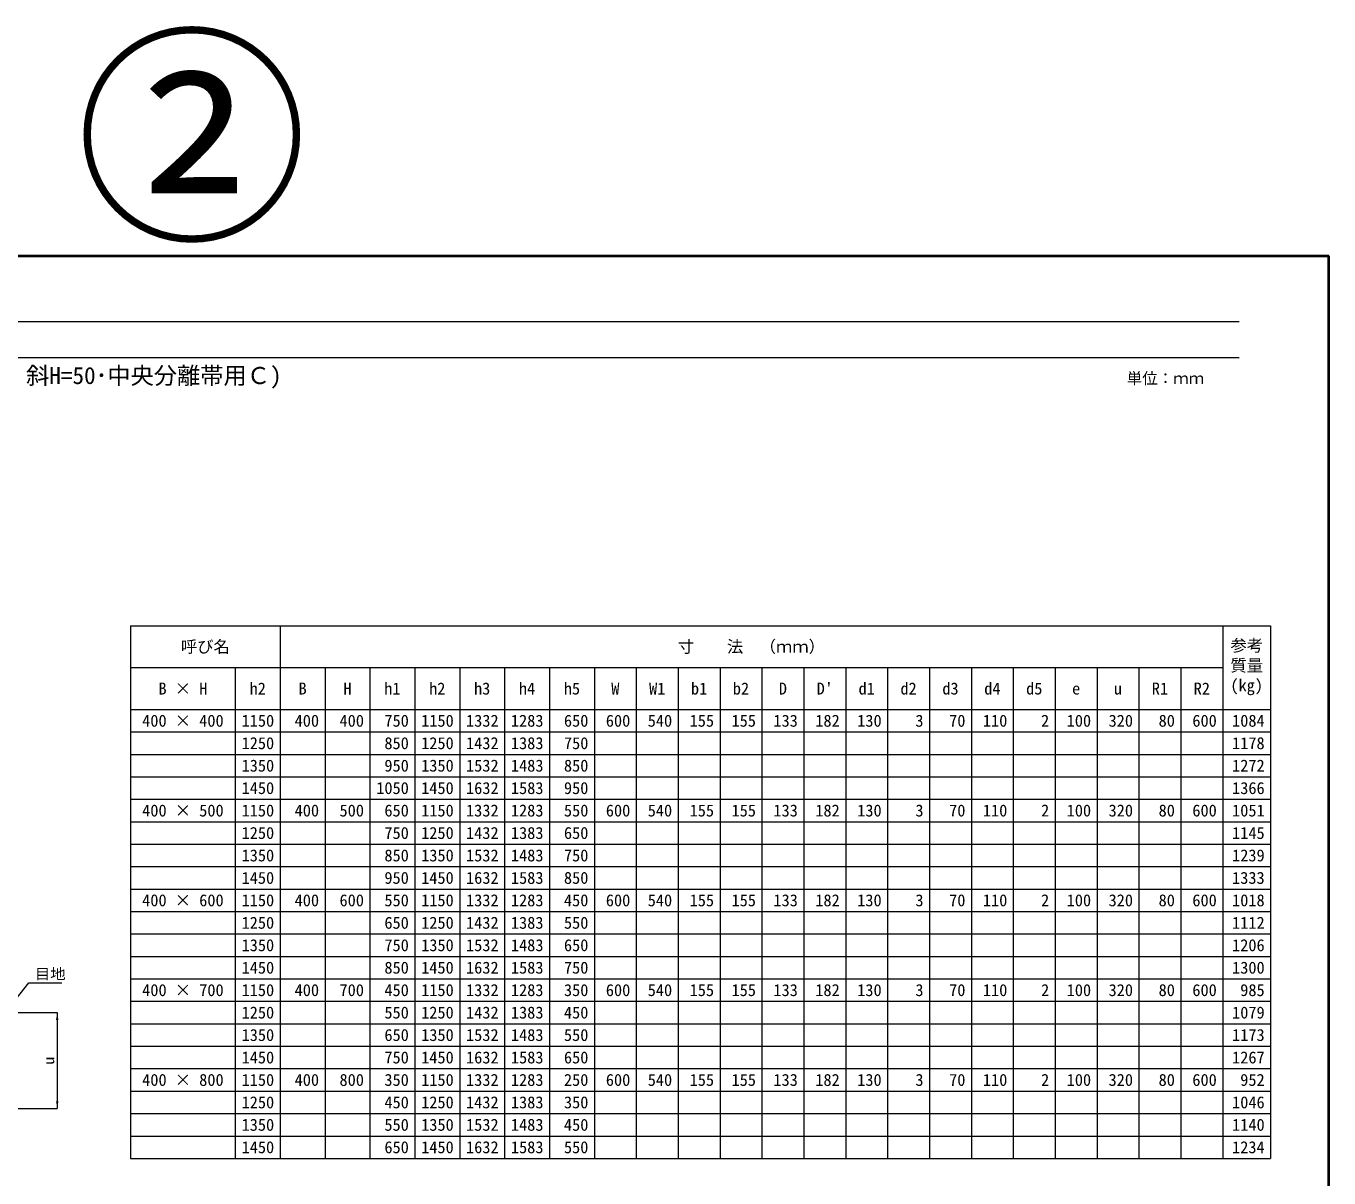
# Model space of a CAD drawing. Units: millimetres at full size, sheet at 1:20; details may follow other scales. Extents: x 64173 to 81200, y -133840 to -120349.
# Drawn here: x 76647 to 81000, y -124198 to -120349 of the extents above; entities that cross this region are included whole.
import ezdxf
from ezdxf.enums import TextEntityAlignment as Align

# ---------------------------------------------------------------- set-up
doc = ezdxf.new("R2010")
doc.units = ezdxf.units.MM
doc.header["$LTSCALE"] = 20
for name, color, linetype, lineweight in [('Defpoints_2', 8, 'Continuous', 0), ('図枠', 7, 'Continuous', 5), ('寸法線', 7, 'Continuous', 13), ('寸法表', 7, 'Continuous', 13), ('引出線', 4, 'Continuous', 13), ('補助線', 8, 'Continuous', 13)]:
    doc.layers.add(name, color=color, linetype=linetype, lineweight=lineweight)
doc.styles.add('ＭＳ ゴシック', font='')
doc.styles.add('ＭＳ 明朝', font='')
doc.styles.get('ＭＳ ゴシック').set_extended_font_data('MS Gothic')
doc.styles.get('ＭＳ 明朝').set_extended_font_data('MS Mincho')

# ---------------------------------------------------------------- blocks, each defined once
blk = doc.blocks.new('filled_arrow')
at = {"color": 0, "linetype": 'Continuous', "lineweight": -2}
blk.add_solid([(7.5, 1.25), (0, 0), (7.5, -1.25)], dxfattribs=at)

msp = doc.modelspace()

# ---------------------------------------------------------------- linework, layer by layer
at = {"layer": 'Defpoints_2'}
for p, q in [((76995.74, -122707.7), (77345.74, -122707.7)), ((77495.74, -122707.7), (77795.74, -122707.7)), ((78545.74, -122707.7), (80645.74, -122707.7)), ((76995.74, -122782.7), (77345.74, -122782.7)), ((77495.74, -122782.7), (77795.74, -122782.7)), ((78545.74, -122782.7), (80645.74, -122782.7)), ((76995.74, -122857.7), (77345.74, -122857.7)), ((77495.74, -122857.7), (77795.74, -122857.7)), ((78545.74, -122857.7), (80645.74, -122857.7)), ((76995.74, -123007.7), (77345.74, -123007.7)), ((77495.74, -123007.7), (77795.74, -123007.7)), ((78545.74, -123007.7), (80645.74, -123007.7)), ((76995.74, -123082.7), (77345.74, -123082.7)), ((77495.74, -123082.7), (77795.74, -123082.7)), ((78545.74, -123082.7), (80645.74, -123082.7)), ((76995.74, -123157.7), (77345.74, -123157.7)), ((77495.74, -123157.7), (77795.74, -123157.7)), ((78545.74, -123157.7), (80645.74, -123157.7)), ((76995.74, -123307.7), (77345.74, -123307.7)), ((77495.74, -123307.7), (77795.74, -123307.7)), ((78545.74, -123307.7), (80645.74, -123307.7)), ((76995.74, -123382.7), (77345.74, -123382.7)), ((77495.74, -123382.7), (77795.74, -123382.7)), ((78545.74, -123382.7), (80645.74, -123382.7)), ((76995.74, -123457.7), (77345.74, -123457.7)), ((77495.74, -123457.7), (77795.74, -123457.7)), ((78545.74, -123457.7), (80645.74, -123457.7)), ((76995.74, -123607.7), (77345.74, -123607.7)), ((77495.74, -123607.7), (77795.74, -123607.7)), ((78545.74, -123607.7), (80645.74, -123607.7)), ((76995.74, -123682.7), (77345.74, -123682.7)), ((77495.74, -123682.7), (77795.74, -123682.7)), ((78545.74, -123682.7), (80645.74, -123682.7)), ((76995.74, -123757.7), (77345.74, -123757.7)), ((77495.74, -123757.7), (77795.74, -123757.7)), ((78545.74, -123757.7), (80645.74, -123757.7)), ((76995.74, -123907.7), (77345.74, -123907.7)), ((77495.74, -123907.7), (77795.74, -123907.7)), ((78545.74, -123907.7), (80645.74, -123907.7)), ((76995.74, -123982.7), (77345.74, -123982.7)), ((77495.74, -123982.7), (77795.74, -123982.7)), ((78545.74, -123982.7), (80645.74, -123982.7)), ((76995.74, -124057.7), (77345.74, -124057.7)), ((77495.74, -124057.7), (77795.74, -124057.7)), ((78545.74, -124057.7), (80645.74, -124057.7))]:
    msp.add_line(p, q, dxfattribs=at)
at = {"layer": '図枠', "lineweight": 40}
for p in [(73200.5, -121116.92), (81000.5, -126656.92)]:
    msp.add_line(p, (81000.5, -121116.92), dxfattribs=at)
at = {"layer": '図枠', "lineweight": 13}
for p, q in [((73500.5, -121336.92), (80700.5, -121336.92)), ((73500.5, -121456.92), (80700.5, -121456.92))]:
    msp.add_line(p, q, dxfattribs=at)
at = {"layer": '寸法線'}
for p, q in [((76596.71, -123645.61), (76750.77, -123645.61)), ((76750.77, -123645.61), (76750.77, -123965.61)), ((76601.21, -123965.61), (76750.77, -123965.61))]:
    msp.add_line(p, q, dxfattribs=at)
at = {"layer": '寸法表'}
for p, q in [((76995.74, -122352.7), (80805.74, -122352.7)), ((76995.74, -122352.7), (76995.74, -124132.7)), ((77495.74, -122352.7), (77495.74, -124132.7)), ((80645.74, -122352.7), (80645.74, -124132.7)), ((80805.74, -122352.7), (80805.74, -124132.7)), ((76995.74, -122492.7), (80645.74, -122492.7)), ((77345.74, -122492.7), (77345.74, -124132.7)), ((77645.74, -122492.7), (77645.74, -124132.7)), ((77795.74, -122492.7), (77795.74, -124132.7)), ((77945.74, -122492.7), (77945.74, -124132.7)), ((78095.74, -122492.7), (78095.74, -124132.7)), ((78245.74, -122492.7), (78245.74, -124132.7)), ((78395.74, -122492.7), (78395.74, -124132.7)), ((78545.74, -122492.7), (78545.74, -124132.7)), ((78685.74, -122492.7), (78685.74, -124132.7)), ((78825.74, -122492.7), (78825.74, -124132.7)), ((78965.74, -122492.7), (78965.74, -124132.7)), ((79105.74, -122492.7), (79105.74, -124132.7)), ((79245.74, -122492.7), (79245.74, -124132.7)), ((79385.74, -122492.7), (79385.74, -124132.7)), ((79525.74, -122492.7), (79525.74, -124132.7)), ((79665.74, -122492.7), (79665.74, -124132.7)), ((79805.74, -122492.7), (79805.74, -124132.7)), ((79945.74, -122492.7), (79945.74, -124132.7)), ((80085.74, -122492.7), (80085.74, -124132.7)), ((80225.74, -122492.7), (80225.74, -124132.7)), ((80365.74, -122492.7), (80365.74, -124132.7)), ((80505.74, -122492.7), (80505.74, -124132.7)), ((76995.74, -122632.7), (80805.74, -122632.7)), ((77345.74, -122707.7), (77495.74, -122707.7)), ((77795.74, -122707.7), (78545.74, -122707.7)), ((80645.74, -122707.7), (80805.74, -122707.7)), ((77345.74, -122782.7), (77495.74, -122782.7)), ((77795.74, -122782.7), (78545.74, -122782.7)), ((80645.74, -122782.7), (80805.74, -122782.7)), ((77345.74, -122857.7), (77495.74, -122857.7)), ((77795.74, -122857.7), (78545.74, -122857.7)), ((80645.74, -122857.7), (80805.74, -122857.7)), ((76995.74, -122932.7), (80805.74, -122932.7)), ((77345.74, -123007.7), (77495.74, -123007.7)), ((77795.74, -123007.7), (78545.74, -123007.7)), ((80645.74, -123007.7), (80805.74, -123007.7)), ((77345.74, -123082.7), (77495.74, -123082.7)), ((77795.74, -123082.7), (78545.74, -123082.7)), ((80645.74, -123082.7), (80805.74, -123082.7)), ((77345.74, -123157.7), (77495.74, -123157.7)), ((77795.74, -123157.7), (78545.74, -123157.7)), ((80645.74, -123157.7), (80805.74, -123157.7)), ((76995.74, -123232.7), (80805.74, -123232.7)), ((77345.74, -123307.7), (77495.74, -123307.7)), ((77795.74, -123307.7), (78545.74, -123307.7)), ((80645.74, -123307.7), (80805.74, -123307.7)), ((77345.74, -123382.7), (77495.74, -123382.7)), ((77795.74, -123382.7), (78545.74, -123382.7)), ((80645.74, -123382.7), (80805.74, -123382.7)), ((77345.74, -123457.7), (77495.74, -123457.7)), ((77795.74, -123457.7), (78545.74, -123457.7)), ((80645.74, -123457.7), (80805.74, -123457.7)), ((76995.74, -123532.7), (80805.74, -123532.7)), ((77345.74, -123607.7), (77495.74, -123607.7)), ((77795.74, -123607.7), (78545.74, -123607.7)), ((80645.74, -123607.7), (80805.74, -123607.7)), ((77345.74, -123682.7), (77495.74, -123682.7)), ((77795.74, -123682.7), (78545.74, -123682.7)), ((80645.74, -123682.7), (80805.74, -123682.7)), ((77345.74, -123757.7), (77495.74, -123757.7)), ((77795.74, -123757.7), (78545.74, -123757.7)), ((80645.74, -123757.7), (80805.74, -123757.7)), ((76995.74, -123832.7), (80805.74, -123832.7)), ((77345.74, -123907.7), (77495.74, -123907.7)), ((77795.74, -123907.7), (78545.74, -123907.7)), ((80645.74, -123907.7), (80805.74, -123907.7)), ((77345.74, -123982.7), (77495.74, -123982.7)), ((77795.74, -123982.7), (78545.74, -123982.7)), ((80645.74, -123982.7), (80805.74, -123982.7)), ((77345.74, -124057.7), (77495.74, -124057.7)), ((77795.74, -124057.7), (78545.74, -124057.7)), ((80645.74, -124057.7), (80805.74, -124057.7)), ((76995.74, -124132.7), (80805.74, -124132.7))]:
    msp.add_line(p, q, dxfattribs=at)
at = {"layer": '引出線'}
msp.add_lwpolyline([(76581.52, -123640.23), (76655.73, -123546.41), (76766.65, -123546.41)], dxfattribs=at)

# ---------------------------------------------------------------- block references
at = {"layer": '寸法線', "xscale": 3.2, "yscale": 3.2}
for p, rotation in [((76750.77, -123645.61), 270), ((76750.77, -123965.61), 90)]:
    msp.add_blockref('filled_arrow', p, dxfattribs=dict(at, rotation=rotation))

# ---------------------------------------------------------------- texts
at = {"layer": '図枠', "style": 'ＭＳ ゴシック'}
msp.add_text('（対応上部桝 セミフラットⅢ型・セミフラット乗り入れⅢ型 H=50･セミフラットＢⅢ型\u3000斜H=50･中央分離帯用Ｃ)', height=56.96, dxfattribs=at).set_placement((73500.5, -121516.92), align=Align.MIDDLE_LEFT)
msp.add_text('単位：ｍｍ', height=37.98, dxfattribs=at).set_placement((80454.23, -121526.25), align=Align.MIDDLE_CENTER)
at = {"layer": '寸法線', "style": 'ＭＳ 明朝', "width": 1.05}
msp.add_text('u', height=36.03, rotation=90, dxfattribs=at).set_placement((76722.77, -123805.61), align=Align.MIDDLE_CENTER)
at = {"layer": '寸法表', "style": 'ＭＳ 明朝'}
for s, p in [('呼び名', (77245.74, -122422.7)), ('寸\u3000\u3000法\u3000（ｍｍ）', (79070.74, -122422.7)), ('B × H', (77170.74, -122562.7)), ('h2', (77420.74, -122562.7)), ('B', (77570.74, -122562.7)), ('H', (77720.74, -122562.7)), ('h1', (77870.74, -122562.7)), ('h2', (78020.74, -122562.7)), ('h3', (78170.74, -122562.7)), ('h4', (78320.74, -122562.7)), ('h5', (78470.74, -122562.7)), ('W', (78615.74, -122562.7)), ('W1', (78755.74, -122562.7)), ('b1', (78895.74, -122562.7)), ('b2', (79035.74, -122562.7)), ('D', (79175.74, -122562.7)), ("D'", (79315.74, -122562.7)), ('d1', (79455.74, -122562.7)), ('d2', (79595.74, -122562.7)), ('d3', (79735.74, -122562.7)), ('d4', (79875.74, -122562.7)), ('d5', (80015.74, -122562.7)), ('e', (80155.74, -122562.7)), ('u', (80295.74, -122562.7)), ('R1', (80435.74, -122562.7)), ('R2', (80575.74, -122562.7)), ('400 × 400', (77170.74, -122670.2)), ('400 × 500', (77170.74, -122970.2)), ('400 × 600', (77170.74, -123270.2)), ('400 × 700', (77170.74, -123570.2)), ('400 × 800', (77170.74, -123870.2))]:
    msp.add_text(s, height=40.03, dxfattribs=at).set_placement(p, align=Align.MIDDLE_CENTER)
for s, p in [('参考', (80671.14, -122398.73)), ('質量', (80671.14, -122465.4)), ('(kg)', (80671.14, -122532.06))]:
    msp.add_text(s, height=40.03, dxfattribs=at).set_placement(p, align=Align.TOP_LEFT)
for s, p in [('1150', (77475.74, -122670.2)), ('400', (77625.74, -122670.2)), ('400', (77775.74, -122670.2)), ('750', (77925.74, -122670.2)), ('1150', (78075.74, -122670.2)), ('1332', (78225.74, -122670.2)), ('1283', (78375.74, -122670.2)), ('650', (78525.74, -122670.2)), ('600', (78665.74, -122670.2)), ('540', (78805.74, -122670.2)), ('133', (79225.74, -122670.2)), ('182', (79365.74, -122670.2)), ('130', (79505.74, -122670.2)), ('3', (79645.74, -122670.2)), ('70', (79785.74, -122670.2)), ('110', (79925.74, -122670.2)), ('2', (80065.74, -122670.2)), ('100', (80205.74, -122670.2)), ('320', (80345.74, -122670.2)), ('80', (80485.74, -122670.2)), ('600', (80625.74, -122670.2)), ('1084', (80785.74, -122670.2)), ('155', (78945.74, -122670.2)), ('155', (79085.74, -122670.2)), ('1250', (77475.74, -122745.2)), ('850', (77925.74, -122745.2)), ('1250', (78075.74, -122745.2)), ('1432', (78225.74, -122745.2)), ('1383', (78375.74, -122745.2)), ('750', (78525.74, -122745.2)), ('1178', (80785.74, -122745.2)), ('1350', (77475.74, -122820.2)), ('950', (77925.74, -122820.2)), ('1350', (78075.74, -122820.2)), ('1532', (78225.74, -122820.2)), ('1483', (78375.74, -122820.2)), ('850', (78525.74, -122820.2)), ('1272', (80785.74, -122820.2)), ('1450', (77475.74, -122895.2)), ('1050', (77925.74, -122895.2)), ('1450', (78075.74, -122895.2)), ('1632', (78225.74, -122895.2)), ('1583', (78375.74, -122895.2)), ('950', (78525.74, -122895.2)), ('1366', (80785.74, -122895.2)), ('1150', (77475.74, -122970.2)), ('400', (77625.74, -122970.2)), ('500', (77775.74, -122970.2)), ('650', (77925.74, -122970.2)), ('1150', (78075.74, -122970.2)), ('1332', (78225.74, -122970.2)), ('1283', (78375.74, -122970.2)), ('550', (78525.74, -122970.2)), ('600', (78665.74, -122970.2)), ('540', (78805.74, -122970.2)), ('155', (78945.74, -122970.2)), ('155', (79085.74, -122970.2)), ('133', (79225.74, -122970.2)), ('182', (79365.74, -122970.2)), ('130', (79505.74, -122970.2)), ('3', (79645.74, -122970.2)), ('70', (79785.74, -122970.2)), ('110', (79925.74, -122970.2)), ('2', (80065.74, -122970.2)), ('100', (80205.74, -122970.2)), ('320', (80345.74, -122970.2)), ('80', (80485.74, -122970.2)), ('600', (80625.74, -122970.2)), ('1051', (80785.74, -122970.2)), ('1250', (77475.74, -123045.2)), ('750', (77925.74, -123045.2)), ('1250', (78075.74, -123045.2)), ('1432', (78225.74, -123045.2)), ('1383', (78375.74, -123045.2)), ('650', (78525.74, -123045.2)), ('1145', (80785.74, -123045.2)), ('1350', (77475.74, -123120.2)), ('850', (77925.74, -123120.2)), ('1350', (78075.74, -123120.2)), ('1532', (78225.74, -123120.2)), ('1483', (78375.74, -123120.2)), ('750', (78525.74, -123120.2)), ('1239', (80785.74, -123120.2)), ('1450', (77475.74, -123195.2)), ('950', (77925.74, -123195.2)), ('1450', (78075.74, -123195.2)), ('1632', (78225.74, -123195.2)), ('1583', (78375.74, -123195.2)), ('850', (78525.74, -123195.2)), ('1333', (80785.74, -123195.2)), ('1150', (77475.74, -123270.2)), ('400', (77625.74, -123270.2)), ('600', (77775.74, -123270.2)), ('550', (77925.74, -123270.2)), ('1150', (78075.74, -123270.2)), ('1332', (78225.74, -123270.2)), ('1283', (78375.74, -123270.2)), ('450', (78525.74, -123270.2)), ('600', (78665.74, -123270.2)), ('540', (78805.74, -123270.2)), ('155', (78945.74, -123270.2)), ('155', (79085.74, -123270.2)), ('133', (79225.74, -123270.2)), ('182', (79365.74, -123270.2)), ('130', (79505.74, -123270.2)), ('3', (79645.74, -123270.2)), ('70', (79785.74, -123270.2)), ('110', (79925.74, -123270.2)), ('2', (80065.74, -123270.2)), ('100', (80205.74, -123270.2)), ('320', (80345.74, -123270.2)), ('80', (80485.74, -123270.2)), ('600', (80625.74, -123270.2)), ('1018', (80785.74, -123270.2)), ('1250', (77475.74, -123345.2)), ('650', (77925.74, -123345.2)), ('1250', (78075.74, -123345.2)), ('1432', (78225.74, -123345.2)), ('1383', (78375.74, -123345.2)), ('550', (78525.74, -123345.2)), ('1112', (80785.74, -123345.2)), ('1350', (77475.74, -123420.2)), ('750', (77925.74, -123420.2)), ('1350', (78075.74, -123420.2)), ('1532', (78225.74, -123420.2)), ('1483', (78375.74, -123420.2)), ('650', (78525.74, -123420.2)), ('1206', (80785.74, -123420.2)), ('1450', (77475.74, -123495.2)), ('850', (77925.74, -123495.2)), ('1450', (78075.74, -123495.2)), ('1632', (78225.74, -123495.2)), ('1583', (78375.74, -123495.2)), ('750', (78525.74, -123495.2)), ('1300', (80785.74, -123495.2)), ('1150', (77475.74, -123570.2)), ('400', (77625.74, -123570.2)), ('700', (77775.74, -123570.2)), ('450', (77925.74, -123570.2)), ('1150', (78075.74, -123570.2)), ('1332', (78225.74, -123570.2)), ('1283', (78375.74, -123570.2)), ('350', (78525.74, -123570.2)), ('600', (78665.74, -123570.2)), ('540', (78805.74, -123570.2)), ('155', (78945.74, -123570.2)), ('155', (79085.74, -123570.2)), ('133', (79225.74, -123570.2)), ('182', (79365.74, -123570.2)), ('130', (79505.74, -123570.2)), ('3', (79645.74, -123570.2)), ('70', (79785.74, -123570.2)), ('110', (79925.74, -123570.2)), ('2', (80065.74, -123570.2)), ('100', (80205.74, -123570.2)), ('320', (80345.74, -123570.2)), ('80', (80485.74, -123570.2)), ('600', (80625.74, -123570.2)), ('985', (80785.74, -123570.2)), ('1250', (77475.74, -123645.2)), ('550', (77925.74, -123645.2)), ('1250', (78075.74, -123645.2)), ('1432', (78225.74, -123645.2)), ('1383', (78375.74, -123645.2)), ('450', (78525.74, -123645.2)), ('1079', (80785.74, -123645.2)), ('1350', (77475.74, -123720.2)), ('650', (77925.74, -123720.2)), ('1350', (78075.74, -123720.2)), ('1532', (78225.74, -123720.2)), ('1483', (78375.74, -123720.2)), ('550', (78525.74, -123720.2)), ('1173', (80785.74, -123720.2)), ('1450', (77475.74, -123795.2)), ('750', (77925.74, -123795.2)), ('1450', (78075.74, -123795.2)), ('1632', (78225.74, -123795.2)), ('1583', (78375.74, -123795.2)), ('650', (78525.74, -123795.2)), ('1267', (80785.74, -123795.2)), ('1150', (77475.74, -123870.2)), ('400', (77625.74, -123870.2)), ('800', (77775.74, -123870.2)), ('350', (77925.74, -123870.2)), ('1150', (78075.74, -123870.2)), ('1332', (78225.74, -123870.2)), ('1283', (78375.74, -123870.2)), ('250', (78525.74, -123870.2)), ('600', (78665.74, -123870.2)), ('540', (78805.74, -123870.2)), ('155', (78945.74, -123870.2)), ('155', (79085.74, -123870.2)), ('133', (79225.74, -123870.2)), ('182', (79365.74, -123870.2)), ('130', (79505.74, -123870.2)), ('3', (79645.74, -123870.2)), ('70', (79785.74, -123870.2)), ('110', (79925.74, -123870.2)), ('2', (80065.74, -123870.2)), ('100', (80205.74, -123870.2)), ('320', (80345.74, -123870.2)), ('80', (80485.74, -123870.2)), ('600', (80625.74, -123870.2)), ('952', (80785.74, -123870.2)), ('1250', (77475.74, -123945.2)), ('450', (77925.74, -123945.2)), ('1250', (78075.74, -123945.2)), ('1432', (78225.74, -123945.2)), ('1383', (78375.74, -123945.2)), ('350', (78525.74, -123945.2)), ('1046', (80785.74, -123945.2)), ('1350', (77475.74, -124020.2)), ('550', (77925.74, -124020.2)), ('1350', (78075.74, -124020.2)), ('1532', (78225.74, -124020.2)), ('1483', (78375.74, -124020.2)), ('450', (78525.74, -124020.2)), ('1140', (80785.74, -124020.2)), ('1450', (77475.74, -124095.2)), ('650', (77925.74, -124095.2)), ('1450', (78075.74, -124095.2)), ('1632', (78225.74, -124095.2)), ('1583', (78375.74, -124095.2)), ('550', (78525.74, -124095.2)), ('1234', (80785.74, -124095.2))]:
    msp.add_text(s, height=40.03, dxfattribs=at).set_placement(p, align=Align.MIDDLE_RIGHT)
at = {"layer": '引出線', "style": 'ＭＳ 明朝', "width": 1.05}
msp.add_text('目地', height=36.03, dxfattribs=at).set_placement((76675.73, -123498.07), align=Align.TOP_LEFT)
at = {"layer": '補助線', "color": 2, "style": 'ＭＳ ゴシック'}
msp.add_text('②', height=569.6, dxfattribs=at).set_placement((77200.5, -120721.87), align=Align.MIDDLE_CENTER)

doc.saveas('drawing.dxf')
